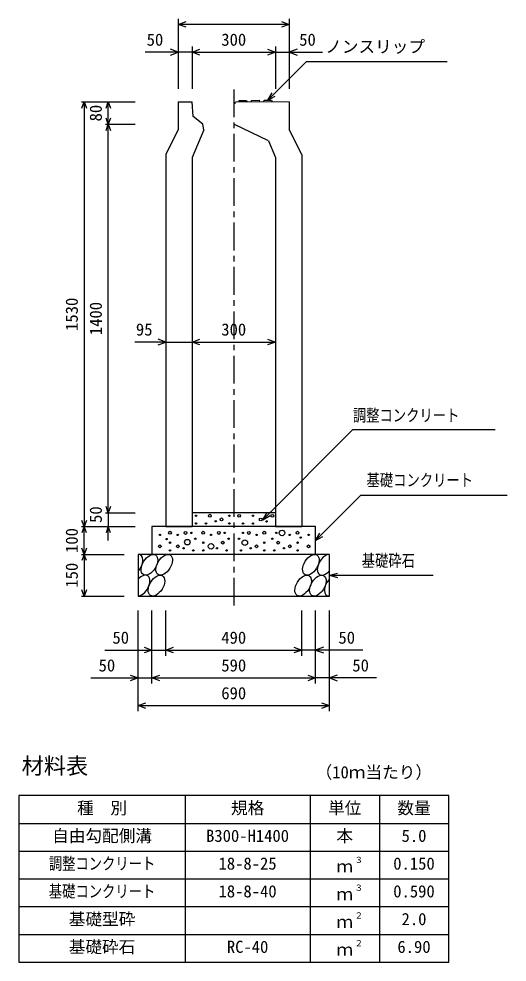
# Model space of a CAD drawing. Units: millimetres, scale not verified. Extents: x -16800 to 16800, y -5940 to 5940.
# Drawn here: x 9807 to 11568, y -3321 to 77 of the extents above; entities that cross this region are included whole.
import ezdxf
from ezdxf.enums import TextEntityAlignment as Align

# ---------------------------------------------------------------- set-up
doc = ezdxf.new("R2010")
doc.units = ezdxf.units.MM
doc.header["$LTSCALE"] = 20
doc.linetypes.add('CHAIN1', pattern=[8, 5, -1, 1, -1])
for name, color, linetype, lineweight in [('0-0_DIM', 7, 'Continuous', 25), ('0-2_HATCH', 6, 'Continuous', 25), ('0-3_HYO', 3, 'Continuous', 25), ('0-4_HYO2', 4, 'Continuous', 25), ('0-5_OUTLINE', 3, 'Continuous', 25), ('0-6_TXT', 7, 'Continuous', 25)]:
    doc.layers.add(name, color=color, linetype=linetype, lineweight=lineweight)
doc.styles.add('ＭＳ ゴシック', font='')
doc.styles.get('ＭＳ ゴシック').set_extended_font_data('MS Gothic')

msp = doc.modelspace()

# ---------------------------------------------------------------- linework, layer by layer
at = {"layer": '0-0_DIM'}
for p, q in [((10381.78, 77.25), (10381.78, -174.49)), ((10781.78, 77.25), (10781.78, -174.49)), ((10781.78, 57.25), (10381.78, 57.25)), ((10431.78, -22.75), (10431.78, -174.49)), ((10731.78, -22.75), (10731.78, -174.49)), ((10381.78, -42.75), (10262.12, -42.75)), ((10431.78, -42.75), (10381.78, -42.75)), ((10431.78, -42.75), (10731.78, -42.75)), ((10731.78, -42.75), (10781.78, -42.75)), ((10781.78, -42.75), (10901.45, -42.75)), ((10704.73, -215.73), (10842.4, -78.07)), ((11350.84, -78.07), (10842.4, -78.07)), ((10704.73, -215.73), (10719.73, -189.75)), ((10704.73, -215.73), (10730.71, -200.73)), ((10032.58, -221.96), (10225.91, -221.96)), ((10042.58, -221.96), (10042.58, -1751.96)), ((10129.25, -302.46), (10129.25, -221.96)), ((10119.25, -302.46), (10225.91, -302.46)), ((10129.25, -1701.96), (10129.25, -302.46)), ((10336.78, -1086.96), (10224.8, -1086.96)), ((10336.78, -1086.96), (10431.78, -1086.96)), ((10431.78, -1086.96), (10731.78, -1086.96)), ((11040.44, -1638.31), (10876.78, -1801.96)), ((11040.44, -1638.31), (11567.51, -1638.31)), ((10119.25, -1701.96), (10225.91, -1701.96)), ((10129.25, -1701.96), (10129.25, -1751.96)), ((10686.78, -1726.96), (10701.78, -1700.98)), ((10686.78, -1726.96), (10712.76, -1711.96)), ((10032.58, -1751.96), (10225.91, -1751.96)), ((10042.58, -1851.96), (10042.58, -1751.96)), ((10129.25, -1801.96), (10129.25, -1751.96)), ((10876.78, -1801.96), (10891.78, -1775.98)), ((10876.78, -1801.96), (10902.76, -1786.96)), ((10032.58, -1851.96), (10186.78, -1851.96)), ((10042.58, -1851.96), (10042.58, -2001.96)), ((10926.78, -1926.96), (10955.76, -1919.2)), ((10926.78, -1926.96), (11300.68, -1926.96)), ((10926.78, -1926.96), (10955.76, -1934.73)), ((10032.58, -2001.96), (10186.78, -2001.96)), ((10236.78, -2416.98), (10236.78, -2054.63)), ((10286.78, -2316.98), (10286.78, -2054.63)), ((10336.78, -2216.98), (10336.78, -2054.63)), ((10826.78, -2216.98), (10826.78, -2054.63)), ((10876.78, -2316.98), (10876.78, -2054.63)), ((10926.78, -2416.98), (10926.78, -2054.63)), ((10116.78, -2196.98), (10336.78, -2196.98)), ((10336.78, -2196.98), (10826.78, -2196.98)), ((11046.78, -2196.98), (10826.78, -2196.98)), ((10066.78, -2296.98), (10286.78, -2296.98)), ((10286.78, -2296.98), (10876.78, -2296.98)), ((11096.78, -2296.98), (10876.78, -2296.98)), ((10236.78, -2396.98), (10926.78, -2396.98))]:
    msp.add_line(p, q, dxfattribs=at)
at = {"layer": '0-0_DIM', "linetype": 'CHAIN1'}
msp.add_line((10581.78, -176.66), (10581.78, -2051.96), dxfattribs=at)
at = {"layer": '0-0_DIM'}
for points in [[(10410.01, 46.99), (10381.82, 57.25), (10410.01, 67.51)], [(10753.63, 67.51), (10781.82, 57.25), (10753.63, 46.99)], [(10353.59, -53.01), (10381.78, -42.75), (10353.59, -32.49)], [(10459.97, -53.01), (10431.78, -42.75), (10459.97, -32.49)], [(10703.67, -32.49), (10731.86, -42.75), (10703.67, -53.01)], [(10809.9, -32.49), (10781.71, -42.75), (10809.9, -53.01)], [(10034.37, -244.51), (10042.58, -221.96), (10050.79, -244.51)], [(10121.04, -244.51), (10129.25, -221.96), (10137.46, -244.51)], [(10137.46, -279.91), (10129.25, -302.46), (10121.04, -279.91)], [(10121.04, -325.01), (10129.25, -302.46), (10137.46, -325.01)], [(10308.59, -1097.22), (10336.78, -1086.96), (10308.59, -1076.7)], [(10459.97, -1097.22), (10431.78, -1086.96), (10459.97, -1076.7)], [(10703.59, -1076.7), (10731.78, -1086.96), (10703.59, -1097.22)], [(10686.78, -1726.96), (11011.25, -1402.5), (11524.8, -1402.5)], [(10137.46, -1679.41), (10129.25, -1701.96), (10121.04, -1679.41)], [(10050.79, -1729.41), (10042.58, -1751.96), (10034.37, -1729.41)], [(10050.79, -1774.51), (10042.58, -1751.96), (10034.37, -1774.51)], [(10137.46, -1774.51), (10129.25, -1751.96), (10121.04, -1774.51)], [(10050.79, -1829.41), (10042.58, -1851.96), (10034.37, -1829.41)], [(10050.79, -1874.51), (10042.58, -1851.96), (10034.37, -1874.51)], [(10050.79, -1979.41), (10042.58, -2001.96), (10034.37, -1979.41)], [(10258.59, -2186.72), (10286.78, -2196.98), (10258.59, -2207.24)], [(10364.97, -2207.24), (10336.78, -2196.98), (10364.97, -2186.72)], [(10798.59, -2186.72), (10826.78, -2196.98), (10798.59, -2207.24)], [(10904.97, -2186.72), (10876.78, -2196.98), (10904.97, -2207.24)], [(10208.59, -2286.72), (10236.78, -2296.98), (10208.59, -2307.24)], [(10314.97, -2307.24), (10286.78, -2296.98), (10314.97, -2286.72)], [(10848.59, -2286.72), (10876.78, -2296.98), (10848.59, -2307.24)], [(10954.97, -2286.72), (10926.78, -2296.98), (10954.97, -2307.24)], [(10264.97, -2407.24), (10236.78, -2396.98), (10264.97, -2386.72)], [(10898.59, -2386.72), (10926.78, -2396.98), (10898.59, -2407.24)]]:
    msp.add_lwpolyline(points, dxfattribs=at)
at = {"layer": '0-2_HATCH'}
for p, q in [((10599.78, -223.28), (10601.23, -216.77)), ((10601.23, -216.77), (10628.23, -216.5)), ((10628.23, -216.5), (10629.78, -222.98)), ((10644.78, -222.83), (10646.23, -216.32)), ((10689.78, -222.38), (10691.28, -215.87)), ((10691.23, -215.87), (10718.23, -215.6)), ((10718.23, -215.6), (10719.78, -222.08))]:
    msp.add_line(p, q, dxfattribs=at)
msp.add_lwpolyline([(10646.23, -216.32), (10673.23, -216.05), (10674.78, -222.53)], dxfattribs=at)
for centre, radius in [((10445.75, -1712.65), 2.5), ((10495.66, -1712.65), 5), ((10516.69, -1732.78), 2.5), ((10537.71, -1725.78), 5), ((10565.75, -1712.65), 2.5), ((10600.92, -1712.93), 5), ((10650.82, -1712.93), 2.5), ((10678.86, -1726.06), 5), ((10699.89, -1733.07), 2.5), ((10720.92, -1712.93), 5), ((10445.75, -1740.66), 2.5), ((10481.64, -1740.66), 2.5), ((10565.75, -1740.66), 2.5), ((10614.94, -1740.95), 2.5), ((10650.82, -1740.95), 2.5), ((10755.74, -1774.78), 10), ((10315.47, -1781.79), 2.5), ((10339.33, -1796.7), 2.5), ((10351.75, -1773.91), 5), ((10379.79, -1781.79), 2.5), ((10407.82, -1774.78), 5), ((10414.36, -1807.8), 10), ((10428.86, -1774.78), 2.5), ((10442.87, -1795.79), 2.5), ((10471.75, -1773.91), 5), ((10499.79, -1781.79), 2.5), ((10527.82, -1774.78), 5), ((10548.86, -1774.78), 2.5), ((10562.87, -1795.79), 2.5), ((10600.69, -1795.79), 2.5), ((10621.72, -1809.8), 10), ((10614.71, -1774.78), 2.5), ((10635.74, -1774.78), 5), ((10663.78, -1781.79), 2.5), ((10691.82, -1773.91), 5), ((10720.69, -1795.79), 2.5), ((10734.71, -1774.78), 2.5), ((10783.78, -1781.79), 2.5), ((10811.82, -1773.91), 5), ((10823.16, -1791.48), 2.5), ((10851.72, -1781.79), 2.5), ((10315.47, -1822.93), 5), ((10351.75, -1809.8), 2.5), ((10379.79, -1822.93), 5), ((10400.82, -1829.94), 2.5), ((10471.75, -1809.8), 2.5), ((10499.79, -1822.93), 10), ((10520.82, -1829.94), 2.5), ((10541.84, -1809.8), 5), ((10642.75, -1829.94), 2.5), ((10663.78, -1822.93), 5), ((10691.82, -1809.8), 2.5), ((10741.72, -1809.8), 5), ((10762.75, -1829.94), 2.5), ((10783.78, -1822.93), 5), ((10811.82, -1809.8), 2.5), ((10851.72, -1822.93), 5), ((10351.75, -1837.81), 2.5), ((10435.86, -1837.81), 2.5), ((10471.75, -1837.81), 2.5), ((10555.86, -1837.81), 2.5), ((10607.7, -1837.81), 2.5), ((10691.82, -1837.81), 2.5), ((10727.7, -1837.81), 2.5), ((10811.82, -1837.81), 2.5)]:
    msp.add_circle(centre, radius, dxfattribs=at)
for centre, start_param, end_param in [((10224.42, -1889.48), 4.385593, 6.6745444), ((10912.92, -1889.48), 0.3357715, 4.4411806), ((10249.74, -1964.47), 3.5111464, 7.548991), ((10938.25, -1964.47), 1.2110787, 3.5658734)]:
    msp.add_ellipse(centre, major_axis=(21.81, 35.31), ratio=0.5792, start_param=start_param, end_param=end_param, dxfattribs=at)
for centre in [(10277.63, -1889.48), (10330.84, -1889.48), (10859.72, -1889.48), (10302.95, -1964.47), (10831.83, -1964.47), (10885.04, -1964.47)]:
    msp.add_ellipse(centre, major_axis=(21.81, 35.31), ratio=0.5792, dxfattribs=at)
at = {"layer": '0-3_HYO'}
for p, q in [((10406.78, -2720.92), (10406.78, -3320.92)), ((10856.78, -2720.92), (10856.78, -3320.92)), ((11106.78, -2720.92), (11106.78, -3320.92)), ((9806.78, -2820.92), (11356.78, -2820.92))]:
    msp.add_line(p, q, dxfattribs=at)
msp.add_lwpolyline([(9806.78, -3320.92), (11356.78, -3320.92), (11356.78, -2720.92), (9806.78, -2720.92)], close=True, dxfattribs=at)
at = {"layer": '0-4_HYO2'}
for p, q in [((9806.78, -2920.92), (11356.78, -2920.92)), ((9806.78, -3020.92), (11356.78, -3020.92)), ((9806.78, -3120.92), (11356.78, -3120.92)), ((9806.78, -3220.92), (11356.78, -3220.92))]:
    msp.add_line(p, q, dxfattribs=at)
at = {"layer": '0-5_OUTLINE'}
for p, q in [((10381.78, -221.46), (10431.78, -221.96)), ((10781.78, -221.46), (10587.78, -223.4)), ((10781.78, -221.46), (10781.78, -321.46)), ((10706.58, -361.96), (10581.78, -301.96)), ((10473.78, -321.96), (10431.78, -421.96)), ((10826.78, -411.46), (10781.78, -321.46)), ((10706.58, -361.96), (10731.78, -421.96)), ((10336.78, -411.46), (10336.78, -1751.96)), ((10431.78, -421.96), (10431.78, -1751.96)), ((10731.78, -421.96), (10731.78, -1751.96)), ((10826.78, -411.46), (10826.78, -1751.96)), ((10731.78, -1701.96), (10431.78, -1701.96)), ((10336.78, -1751.96), (10431.78, -1751.96)), ((10731.78, -1751.96), (10826.78, -1751.96))]:
    msp.add_line(p, q, dxfattribs=at)
for points in [[(10381.78, -221.46), (10381.78, -321.46), (10336.78, -411.46)], [(10473.78, -321.96), (10470.78, -301.96), (10434.78, -274.83), (10431.78, -221.96)], [(10581.78, -226.66), (10586.28, -226.66), (10587.78, -223.4)], [(10876.78, -1851.96), (10876.78, -1751.96), (10286.78, -1751.96), (10286.78, -1851.96)]]:
    msp.add_lwpolyline(points, dxfattribs=at)
msp.add_lwpolyline([(10236.78, -2001.96), (10926.78, -2001.96), (10926.78, -1851.96), (10236.78, -1851.96)], close=True, dxfattribs=at)

# ---------------------------------------------------------------- texts
at = {"layer": '0-0_DIM', "style": 'ＭＳ ゴシック'}
for s, p in [('50', (10267.6, -32.75)), ('300', (10536.78, -32.75)), ('50', (10817.7, -32.75)), ('ノンスリップ', (10911.3, -57.89)), ('95', (10228.89, -1076.96)), ('300', (10536.71, -1076.96)), ('50', (10144.34, -2186.98)), ('490', (10536.78, -2186.98)), ('50', (10959.22, -2186.98)), ('50', (10094.34, -2286.98)), ('590', (10536.78, -2286.98)), ('50', (11009.22, -2286.98)), ('690', (10536.78, -2386.98))]:
    msp.add_text(s, height=43.99, dxfattribs=at).set_placement(p, align=Align.BOTTOM_LEFT)
for s, p in [('80', (10119.25, -292.21)), ('1530', (10032.58, -1046.96)), ('1400', (10119.25, -1062.21)), ('50', (10119.25, -1738.63)), ('100', (10032.58, -1846.96)), ('150', (10032.58, -1971.96))]:
    msp.add_text(s, height=43.99, rotation=90, dxfattribs=at).set_placement(p, align=Align.BOTTOM_LEFT)
at = {"layer": '0-0_DIM', "style": 'ＭＳ ゴシック', "width": 0.8}
for s, p in [('調整コンクリート', (11011.25, -1386.07)), ('基礎コンクリート', (11060.44, -1619.57)), ('基礎砕石', (11043.1, -1909.79))]:
    msp.add_text(s, height=43.99, dxfattribs=at).set_placement(p, align=Align.BOTTOM_LEFT)
at = {"layer": '0-6_TXT', "style": 'ＭＳ ゴシック'}
for s, height, p in [('材料表', 58.65, (9816.78, -2660.92)), ('（10ｍ当たり）', 43.99, (10876.78, -2671.93)), ('種\u3000別', 43.99, (10016.78, -2800.92)), ('規格', 43.99, (10571.78, -2800.92)), ('単位', 43.99, (10921.78, -2800.92)), ('数量', 43.99, (11171.78, -2800.92)), ('自由勾配側溝', 43.99, (9926.78, -2900.92)), ('B300-H1400', 43.99, (10481.78, -2900.92)), ('本', 43.99, (10951.78, -2900.92)), ('5.0', 43.99, (11186.78, -2900.92)), ('18-8-25', 43.99, (10526.78, -3000.92)), ('３', 21.99, (11017.32, -2970.56)), ('0.150', 43.99, (11156.78, -3000.92)), ('ｍ', 43.99, (10951.78, -3010.92)), ('18-8-40', 43.99, (10526.78, -3100.92)), ('３', 21.99, (11017.32, -3070.56)), ('0.590', 43.99, (11156.78, -3100.92)), ('ｍ', 43.99, (10951.78, -3110.92)), ('基礎型砕', 43.99, (9986.78, -3200.92)), ('２', 21.99, (11017.32, -3170.56)), ('2.0', 43.99, (11186.78, -3200.92)), ('ｍ', 43.99, (10951.78, -3210.92)), ('基礎砕石', 43.99, (9986.78, -3300.92)), ('RC-40', 43.99, (10556.78, -3300.92)), ('２', 21.99, (11017.32, -3270.56)), ('6.90', 43.99, (11171.78, -3300.92)), ('ｍ', 43.99, (10951.78, -3310.92))]:
    msp.add_text(s, height=height, dxfattribs=at).set_placement(p, align=Align.BOTTOM_LEFT)
at = {"layer": '0-6_TXT', "style": 'ＭＳ ゴシック', "width": 0.8}
for s, p in [('調整コンクリート', (9914.78, -3000.92)), ('基礎コンクリート', (9914.78, -3100.92))]:
    msp.add_text(s, height=43.99, dxfattribs=at).set_placement(p, align=Align.BOTTOM_LEFT)

doc.saveas('drawing.dxf')
